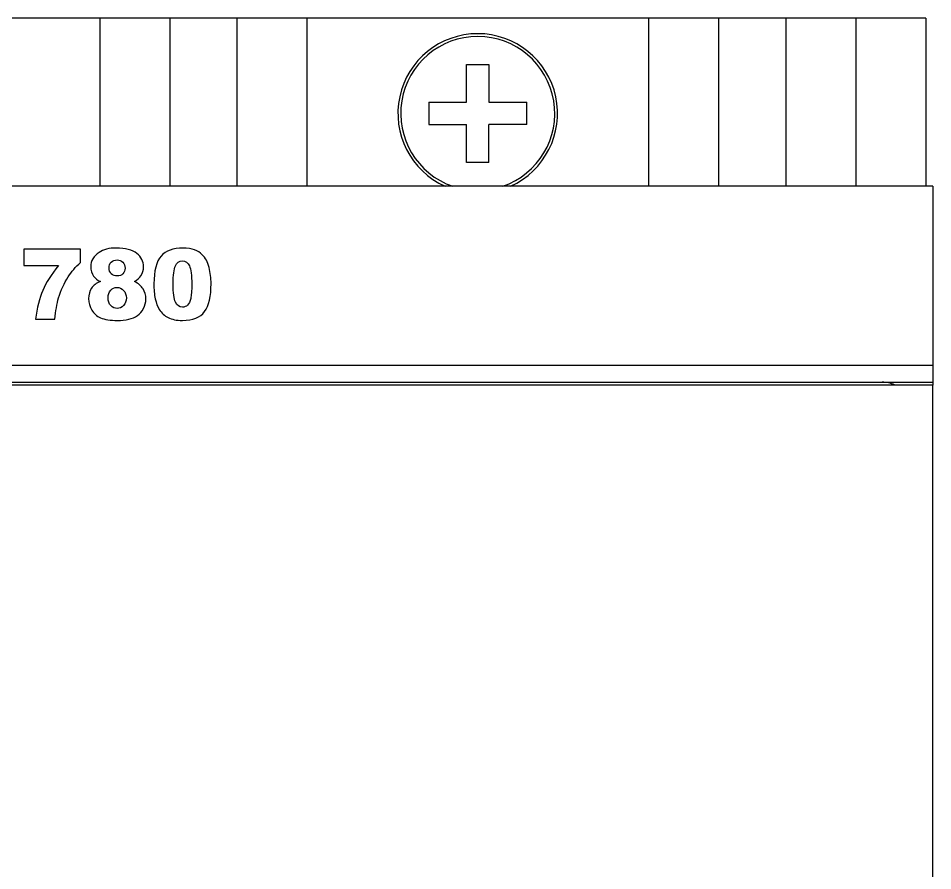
# Model space of a CAD drawing. Header units: millimetres. Extents: x 105 to 171, y 33 to 163.
# Drawn here: x 138.31 to 170.97, y 132.16 to 162.61 of the extents above; entities that cross this region are included whole.
import ezdxf

# ---------------------------------------------------------------- set-up
doc = ezdxf.new("R2010")
doc.units = ezdxf.units.MM
doc.header["$LTSCALE"] = 16.335
doc.layers.get('0').update_dxf_attribs({"linetype": 'CONTINUOUS'})

msp = doc.modelspace()

# ---------------------------------------------------------------- linework, layer by layer
at = {"linetype": 'Continuous'}
for p, q in [((170.719, 162.611), (105.719, 162.611)), ((141.219, 162.611), (141.219, 156.611)), ((143.719, 162.611), (143.719, 156.611)), ((146.119, 162.611), (146.119, 156.611)), ((148.619, 162.611), (148.619, 156.611)), ((160.819, 162.611), (160.819, 156.611)), ((163.319, 162.611), (163.319, 156.611)), ((165.719, 162.611), (165.719, 156.611)), ((168.219, 162.611), (168.219, 156.611)), ((170.719, 162.611), (170.719, 156.611)), ((154.319, 159.611), (154.319, 160.961)), ((154.319, 160.961), (155.119, 160.961)), ((155.119, 160.961), (155.119, 159.611)), ((152.969, 159.611), (152.969, 158.811)), ((152.969, 159.611), (154.319, 159.611)), ((155.119, 159.611), (156.469, 159.611)), ((156.469, 158.811), (156.469, 159.611)), ((152.969, 158.811), (154.319, 158.811)), ((154.319, 157.461), (154.319, 158.811)), ((155.119, 157.461), (155.119, 158.811)), ((156.469, 158.811), (155.119, 158.811)), ((155.119, 157.461), (154.319, 157.461)), ((170.969, 156.611), (105.469, 156.611)), ((170.969, 156.611), (170.969, 149.511)), ((138.505, 154.361), (138.505, 153.774)), ((140.532, 154.361), (138.505, 154.361)), ((140.532, 153.892), (140.532, 154.361)), ((138.505, 153.774), (139.74, 153.774)), ((138.926, 151.861), (139.618, 151.861)), ((170.969, 150.211), (105.469, 150.211)), ((105.469, 149.611), (170.969, 149.611)), ((170.969, 149.511), (105.469, 149.511)), ((170.969, 124.511), (170.969, 149.511))]:
    msp.add_line(p, q, dxfattribs=at)
for centre, radius, start, end in [((154.719, 159.211), 2.85, 294.1775, 245.8225), ((154.719, 159.211), 2.75, 288.9617, 251.0383), ((141.857, 153.73), 1.912, 270.0061, 282.0044), ((169.169, 148.611), 1, 64.3133, 90)]:
    msp.add_arc(centre, radius, start, end, dxfattribs=at)
for points in [[(141.194, 154.25), (140.996, 154.117), (140.899, 153.945), (140.899, 153.737)], [(141.803, 154.403), (141.551, 154.403), (141.348, 154.352), (141.194, 154.25)], [(142.543, 154.212), (142.383, 154.339), (142.137, 154.403), (141.803, 154.403)], [(142.784, 153.731), (142.784, 153.924), (142.703, 154.084), (142.543, 154.212)], [(144.19, 154.403), (143.839, 154.403), (143.578, 154.308), (143.408, 154.118)], [(144.605, 154.34), (144.496, 154.381), (144.358, 154.403), (144.19, 154.403)], [(144.869, 154.178), (144.801, 154.245), (144.712, 154.299), (144.605, 154.34)], [(145.029, 153.968), (144.99, 154.042), (144.937, 154.112), (144.869, 154.178)], [(140.091, 153.375), (140.208, 153.559), (140.355, 153.731), (140.532, 153.892)], [(141.552, 153.696), (141.552, 153.779), (141.578, 153.847), (141.631, 153.9)], [(141.631, 153.9), (141.684, 153.953), (141.752, 153.98), (141.837, 153.98)], [(141.837, 153.98), (141.919, 153.98), (141.987, 153.953), (142.041, 153.898)], [(142.041, 153.898), (142.095, 153.844), (142.122, 153.774), (142.122, 153.689)], [(143.408, 154.118), (143.237, 153.928), (143.152, 153.595), (143.152, 153.121)], [(143.918, 153.766), (143.969, 153.882), (144.051, 153.941), (144.167, 153.941)], [(144.167, 153.941), (144.279, 153.941), (144.363, 153.883), (144.419, 153.769)], [(145.125, 153.713), (145.101, 153.81), (145.069, 153.895), (145.029, 153.968)], [(139.74, 153.774), (139.485, 153.459), (139.3, 153.164), (139.183, 152.888)], [(140.899, 153.737), (140.899, 153.609), (140.933, 153.496), (141.001, 153.399)], [(141.632, 153.486), (141.578, 153.539), (141.552, 153.609), (141.552, 153.696)], [(142.122, 153.689), (142.122, 153.605), (142.096, 153.537), (142.046, 153.485)], [(142.688, 153.416), (142.751, 153.513), (142.784, 153.619), (142.784, 153.731)], [(143.841, 153.119), (143.841, 153.433), (143.866, 153.65), (143.918, 153.766)], [(144.419, 153.769), (144.475, 153.655), (144.504, 153.431), (144.504, 153.1)], [(145.195, 153.129), (145.195, 153.331), (145.171, 153.525), (145.125, 153.713)], [(139.75, 152.623), (139.833, 152.899), (139.948, 153.15), (140.091, 153.375)], [(141.24, 153.204), (141.097, 153.148), (140.993, 153.07), (140.925, 152.967)], [(141.001, 153.399), (141.051, 153.327), (141.131, 153.262), (141.24, 153.204)], [(141.849, 153.407), (141.759, 153.407), (141.687, 153.433), (141.632, 153.486)], [(142.046, 153.485), (141.994, 153.433), (141.927, 153.407), (141.849, 153.407)], [(142.463, 153.204), (142.565, 153.273), (142.64, 153.343), (142.688, 153.416)], [(142.764, 152.947), (142.698, 153.053), (142.598, 153.14), (142.463, 153.204)], [(139.183, 152.888), (139.066, 152.611), (138.981, 152.268), (138.926, 151.861)], [(140.925, 152.967), (140.857, 152.865), (140.822, 152.742), (140.822, 152.596)], [(141.515, 152.62), (141.515, 152.736), (141.545, 152.828), (141.61, 152.896)], [(141.61, 152.896), (141.675, 152.964), (141.75, 152.998), (141.837, 152.998)], [(141.837, 152.998), (141.924, 152.998), (142.001, 152.962), (142.067, 152.892)], [(142.067, 152.892), (142.134, 152.821), (142.168, 152.73), (142.168, 152.621)], [(142.865, 152.592), (142.865, 152.722), (142.831, 152.84), (142.764, 152.947)], [(143.152, 153.121), (143.152, 152.927), (143.167, 152.751), (143.201, 152.591)], [(143.924, 152.466), (143.868, 152.582), (143.841, 152.8), (143.841, 153.119)], [(144.504, 153.1), (144.504, 152.874), (144.491, 152.707), (144.467, 152.601)], [(144.965, 152.133), (145.118, 152.343), (145.195, 152.676), (145.195, 153.129)], [(139.618, 151.861), (139.641, 152.154), (139.685, 152.408), (139.75, 152.623)], [(140.822, 152.596), (140.822, 152.446), (140.858, 152.309), (140.931, 152.188)], [(141.615, 152.348), (141.547, 152.418), (141.515, 152.509), (141.515, 152.62)], [(142.168, 152.621), (142.168, 152.512), (142.134, 152.422), (142.069, 152.351)], [(142.778, 152.241), (142.836, 152.35), (142.865, 152.466), (142.865, 152.592)], [(143.201, 152.591), (143.235, 152.43), (143.281, 152.306), (143.342, 152.213)], [(144.467, 152.601), (144.443, 152.493), (144.404, 152.415), (144.352, 152.365)], [(141.846, 152.244), (141.759, 152.244), (141.682, 152.279), (141.615, 152.348)], [(142.069, 152.351), (142.002, 152.279), (141.927, 152.244), (141.846, 152.244)], [(142.567, 151.99), (142.651, 152.048), (142.72, 152.132), (142.778, 152.241)], [(143.342, 152.213), (143.425, 152.084), (143.532, 151.985), (143.662, 151.919)], [(144.17, 152.292), (144.063, 152.292), (143.981, 152.35), (143.924, 152.466)], [(144.352, 152.365), (144.301, 152.316), (144.24, 152.292), (144.17, 152.292)], [(140.931, 152.188), (141.003, 152.065), (141.111, 151.973), (141.25, 151.912)], [(141.25, 151.912), (141.39, 151.85), (141.592, 151.818), (141.858, 151.818)], [(142.255, 151.86), (142.379, 151.886), (142.483, 151.931), (142.567, 151.99)], [(143.662, 151.919), (143.791, 151.852), (143.96, 151.818), (144.172, 151.818)], [(144.172, 151.818), (144.547, 151.818), (144.811, 151.922), (144.965, 152.133)]]:
    msp.add_open_spline(points, degree=3, dxfattribs=at)

doc.saveas('drawing.dxf')
